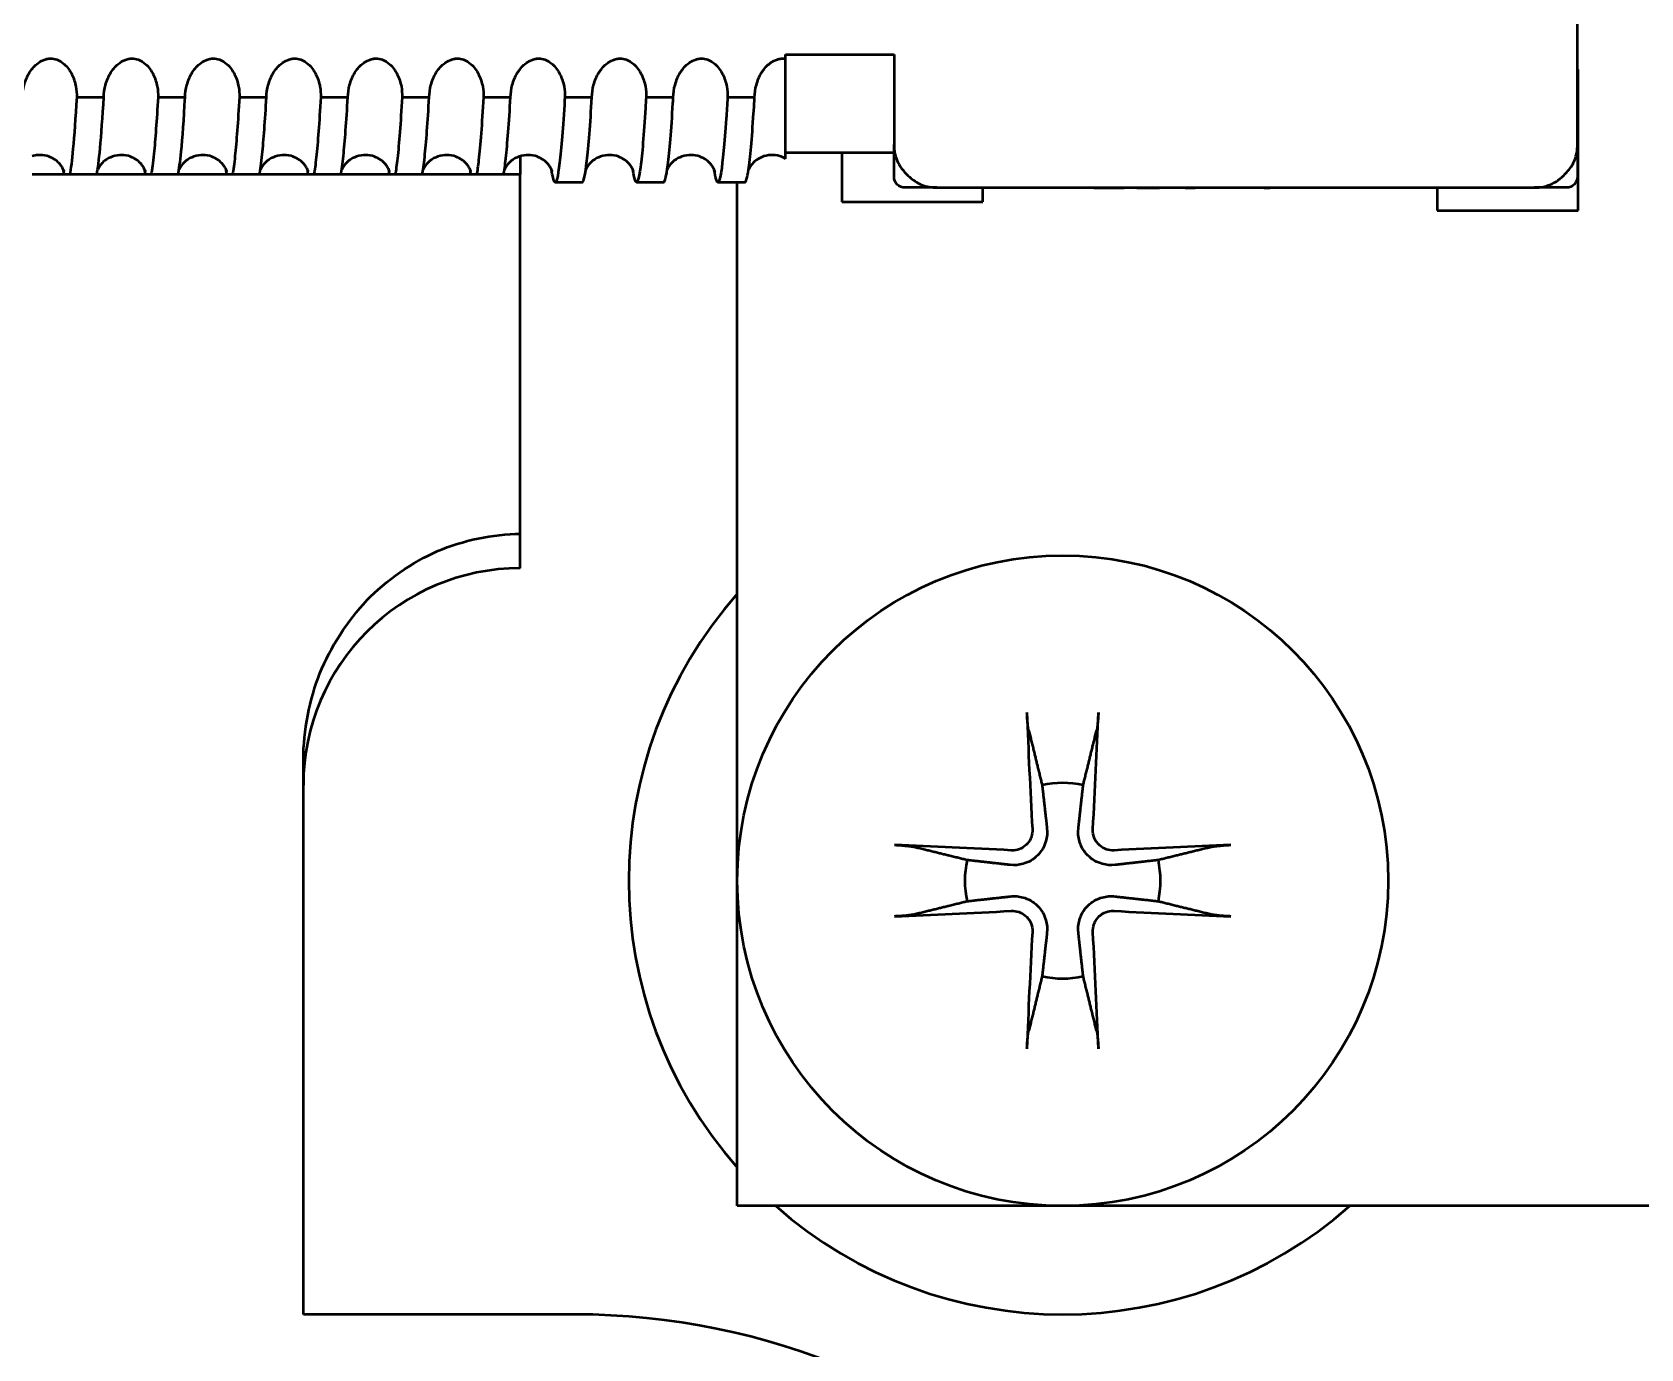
# Model space of a CAD drawing. Header units: millimetres. Extents: x -106 to 841, y -50 to 594.
# Drawn here: x 228.33 to 243.16, y 298.7 to 310.84 of the extents above; entities that cross this region are included whole.
import ezdxf

# ---------------------------------------------------------------- set-up
doc = ezdxf.new("R2010")
doc.units = ezdxf.units.MM
doc.layers.add('Visible (ISO)', color=7, linetype='Continuous', lineweight=50)

msp = doc.modelspace()

# ---------------------------------------------------------------- linework, layer by layer
at = {"layer": 'Visible (ISO)'}
for p, q in [((242.577, 309.806), (242.577, 315.015)), ((235.277, 310.598), (235.277, 310.638)), ((235.277, 310.638), (236.277, 310.638)), ((235.277, 309.676), (235.277, 310.598)), ((236.277, 310.638), (236.277, 309.806)), ((242.584, 310.5), (242.577, 310.5)), ((242.584, 309.2), (242.584, 310.5)), ((228.741, 310.245), (228.991, 310.245)), ((229.491, 310.245), (229.741, 310.245)), ((230.241, 310.245), (230.491, 310.245)), ((230.991, 310.245), (231.241, 310.245)), ((231.741, 310.245), (231.991, 310.245)), ((232.491, 310.245), (232.741, 310.245)), ((233.241, 310.245), (233.491, 310.245)), ((233.991, 310.245), (234.241, 310.245)), ((234.741, 310.245), (234.991, 310.245)), ((232.831, 309.7), (232.831, 309.53)), ((235.277, 309.735), (236.277, 309.735)), ((235.795, 309.735), (235.795, 309.278)), ((232.831, 309.53), (228.331, 309.53)), ((232.831, 306.217), (232.831, 309.53)), ((233.152, 309.46), (233.402, 309.46)), ((233.902, 309.46), (234.152, 309.46)), ((234.652, 309.46), (234.902, 309.46)), ((234.831, 300.018), (234.831, 309.46)), ((236.672, 309.41), (242.181, 309.41)), ((237.095, 309.278), (237.095, 309.41)), ((238.117, 309.409), (238.117, 309.41)), ((238.117, 309.409), (238.199, 309.409)), ((238.199, 309.409), (238.398, 309.409)), ((238.438, 309.409), (238.398, 309.409)), ((238.438, 309.409), (238.438, 309.41)), ((238.514, 309.409), (238.438, 309.409)), ((238.514, 309.409), (238.723, 309.409)), ((238.959, 309.409), (238.723, 309.409)), ((238.959, 309.409), (238.959, 309.41)), ((238.959, 309.409), (239.052, 309.409)), ((239.052, 309.409), (239.052, 309.41)), ((239.224, 309.409), (239.052, 309.409)), ((239.224, 309.409), (239.224, 309.41)), ((239.424, 309.409), (239.424, 309.41)), ((239.455, 309.409), (239.424, 309.409)), ((239.455, 309.409), (239.455, 309.41)), ((239.553, 309.409), (239.455, 309.409)), ((239.553, 309.409), (239.553, 309.41)), ((239.563, 309.409), (239.563, 309.41)), ((239.598, 309.409), (239.563, 309.409)), ((239.688, 309.409), (239.598, 309.409)), ((239.688, 309.409), (239.745, 309.409)), ((239.745, 309.409), (239.745, 309.41)), ((239.794, 309.409), (239.794, 309.41)), ((239.92, 309.409), (239.794, 309.409)), ((239.92, 309.409), (239.92, 309.41)), ((239.925, 309.409), (239.92, 309.409)), ((239.925, 309.409), (239.925, 309.41)), ((239.972, 309.409), (239.972, 309.41)), ((240.041, 309.409), (239.972, 309.409)), ((240.133, 309.409), (240.041, 309.409)), ((240.17, 309.409), (240.133, 309.409)), ((240.17, 309.409), (240.17, 309.41)), ((240.184, 309.409), (240.184, 309.41)), ((240.277, 309.409), (240.184, 309.409)), ((240.277, 309.409), (240.277, 309.41)), ((240.31, 309.409), (240.277, 309.409)), ((240.31, 309.409), (240.31, 309.41)), ((240.403, 309.409), (240.31, 309.409)), ((240.403, 309.409), (240.403, 309.41)), ((240.439, 309.409), (240.403, 309.409)), ((240.476, 309.409), (240.439, 309.409)), ((240.476, 309.409), (240.476, 309.41)), ((240.489, 309.409), (240.489, 309.41)), ((240.582, 309.409), (240.489, 309.409)), ((240.582, 309.409), (240.582, 309.41)), ((240.616, 309.409), (240.582, 309.409)), ((240.616, 309.409), (240.616, 309.41)), ((240.709, 309.409), (240.616, 309.409)), ((240.709, 309.409), (240.709, 309.41)), ((241.284, 309.41), (241.284, 309.2)), ((235.795, 309.278), (237.095, 309.278)), ((241.284, 309.2), (242.584, 309.2)), ((232.831, 305.9), (232.831, 306.217)), ((230.831, 299.018), (230.831, 304.14)), ((269.756, 300.018), (234.831, 300.018)), ((233.331, 299.018), (230.831, 299.018))]:
    msp.add_line(p, q, dxfattribs=at)
msp.add_circle((237.831, 303.018), 3, dxfattribs=at)
for centre, radius, start, end in [((232.831, 303.9), 2, 90, 180), ((237.831, 303.018), 4, 138.5904, 221.4096), ((237.831, 303.018), 0.902, 77.8798, 102.1202), ((237.831, 303.018), 0.902, 167.8798, 192.1202), ((237.831, 303.018), 0.902, 347.8798, 12.1202), ((237.831, 303.018), 0.902, 257.8798, 282.1202), ((237.831, 303.018), 4, 228.5904, 311.4096), ((233.331, 292.518), 6.5, 0, 90)]:
    msp.add_arc(centre, radius, start, end, dxfattribs=at)
for centre, major_axis, start_param, end_param in [((238.034, 303.032), (0.336, -5.195), 4.406467, 4.617896), ((237.627, 303.032), (0.336, 5.195), 4.806882, 5.018311), ((237.818, 302.815), (-5.195, 0.336), 4.806882, 5.018311), ((237.844, 302.815), (-5.195, -0.336), 4.406467, 4.617896), ((237.818, 303.222), (5.195, 0.336), 4.406467, 4.617896), ((237.844, 303.222), (5.195, -0.336), 4.806882, 5.018311), ((238.034, 303.005), (-0.336, -5.195), 4.806882, 5.018311), ((237.627, 303.005), (-0.336, 5.195), 4.406467, 4.617896)]:
    msp.add_ellipse(centre, major_axis=major_axis, ratio=0.087156, start_param=start_param, end_param=end_param, dxfattribs=at)
for points, knots in [([(228.241, 310.245), (228.242, 310.282), (228.247, 310.32), (228.268, 310.396), (228.284, 310.435), (228.324, 310.5), (228.347, 310.527), (228.392, 310.565), (228.412, 310.578), (228.445, 310.591), (228.456, 310.594), (228.473, 310.598), (228.479, 310.599), (228.488, 310.6), (228.491, 310.6), (228.497, 310.6), (228.499, 310.6), (228.521, 310.6), (228.539, 310.597), (228.583, 310.581), (228.606, 310.567), (228.654, 310.525), (228.678, 310.492), (228.714, 310.419), (228.727, 310.38), (228.74, 310.31), (228.742, 310.277), (228.741, 310.245)], [-0.1053015, -0.1053015, -0.1053015, -0.1053015, -0.0924408, -0.0924408, -0.0783345, -0.0783345, -0.0663952, -0.0663952, -0.0581743, -0.0581743, -0.0541912, -0.0541912, -0.0522293, -0.0522293, -0.0510865, -0.0510865, -0.0502804, -0.0502804, -0.0436238, -0.0436238, -0.0343579, -0.0343579, -0.021569, -0.021569, -0.0096699, -0.0096699, 0, 0, 0, 0]), ([(228.991, 310.245), (228.992, 310.282), (228.997, 310.32), (229.018, 310.396), (229.034, 310.435), (229.074, 310.5), (229.097, 310.527), (229.142, 310.565), (229.162, 310.578), (229.195, 310.591), (229.206, 310.594), (229.223, 310.598), (229.229, 310.599), (229.238, 310.6), (229.241, 310.6), (229.247, 310.6), (229.249, 310.6), (229.271, 310.6), (229.289, 310.597), (229.333, 310.581), (229.356, 310.567), (229.404, 310.525), (229.428, 310.492), (229.464, 310.419), (229.477, 310.38), (229.49, 310.31), (229.492, 310.277), (229.491, 310.245)], [-0.1053015, -0.1053015, -0.1053015, -0.1053015, -0.0924408, -0.0924408, -0.0783345, -0.0783345, -0.0663952, -0.0663952, -0.0581743, -0.0581743, -0.0541912, -0.0541912, -0.0522293, -0.0522293, -0.0510865, -0.0510865, -0.0502804, -0.0502804, -0.0436238, -0.0436238, -0.0343579, -0.0343579, -0.021569, -0.021569, -0.0096699, -0.0096699, 0, 0, 0, 0]), ([(229.741, 310.245), (229.742, 310.282), (229.747, 310.32), (229.768, 310.396), (229.784, 310.435), (229.824, 310.5), (229.847, 310.527), (229.892, 310.565), (229.912, 310.578), (229.945, 310.591), (229.956, 310.594), (229.973, 310.598), (229.979, 310.599), (229.988, 310.6), (229.991, 310.6), (229.997, 310.6), (229.999, 310.6), (230.021, 310.6), (230.039, 310.597), (230.083, 310.581), (230.106, 310.567), (230.154, 310.525), (230.178, 310.492), (230.214, 310.419), (230.227, 310.38), (230.24, 310.31), (230.242, 310.277), (230.241, 310.245)], [-0.1053015, -0.1053015, -0.1053015, -0.1053015, -0.0924408, -0.0924408, -0.0783345, -0.0783345, -0.0663952, -0.0663952, -0.0581743, -0.0581743, -0.0541912, -0.0541912, -0.0522293, -0.0522293, -0.0510865, -0.0510865, -0.0502804, -0.0502804, -0.0436238, -0.0436238, -0.0343579, -0.0343579, -0.021569, -0.021569, -0.0096699, -0.0096699, 0, 0, 0, 0]), ([(230.491, 310.245), (230.492, 310.282), (230.497, 310.32), (230.518, 310.396), (230.534, 310.435), (230.574, 310.5), (230.597, 310.527), (230.642, 310.565), (230.662, 310.578), (230.695, 310.591), (230.706, 310.594), (230.723, 310.598), (230.729, 310.599), (230.738, 310.6), (230.741, 310.6), (230.747, 310.6), (230.749, 310.6), (230.771, 310.6), (230.789, 310.597), (230.833, 310.581), (230.856, 310.567), (230.904, 310.525), (230.928, 310.492), (230.964, 310.419), (230.977, 310.38), (230.99, 310.31), (230.992, 310.277), (230.991, 310.245)], [-0.1053015, -0.1053015, -0.1053015, -0.1053015, -0.0924408, -0.0924408, -0.0783345, -0.0783345, -0.0663952, -0.0663952, -0.0581743, -0.0581743, -0.0541912, -0.0541912, -0.0522293, -0.0522293, -0.0510865, -0.0510865, -0.0502804, -0.0502804, -0.0436238, -0.0436238, -0.0343579, -0.0343579, -0.021569, -0.021569, -0.0096699, -0.0096699, 0, 0, 0, 0]), ([(231.241, 310.245), (231.242, 310.282), (231.247, 310.32), (231.268, 310.396), (231.284, 310.435), (231.324, 310.5), (231.347, 310.527), (231.392, 310.565), (231.412, 310.578), (231.445, 310.591), (231.456, 310.594), (231.473, 310.598), (231.479, 310.599), (231.488, 310.6), (231.491, 310.6), (231.497, 310.6), (231.499, 310.6), (231.521, 310.6), (231.539, 310.597), (231.583, 310.581), (231.606, 310.567), (231.654, 310.525), (231.678, 310.492), (231.714, 310.419), (231.727, 310.38), (231.74, 310.31), (231.742, 310.277), (231.741, 310.245)], [-0.1053015, -0.1053015, -0.1053015, -0.1053015, -0.0924408, -0.0924408, -0.0783345, -0.0783345, -0.0663952, -0.0663952, -0.0581743, -0.0581743, -0.0541912, -0.0541912, -0.0522293, -0.0522293, -0.0510865, -0.0510865, -0.0502804, -0.0502804, -0.0436238, -0.0436238, -0.0343579, -0.0343579, -0.021569, -0.021569, -0.0096699, -0.0096699, 0, 0, 0, 0]), ([(231.991, 310.245), (231.992, 310.282), (231.997, 310.32), (232.018, 310.396), (232.034, 310.435), (232.074, 310.5), (232.097, 310.527), (232.142, 310.565), (232.162, 310.578), (232.195, 310.591), (232.206, 310.594), (232.223, 310.598), (232.229, 310.599), (232.238, 310.6), (232.241, 310.6), (232.247, 310.6), (232.249, 310.6), (232.271, 310.6), (232.289, 310.597), (232.333, 310.581), (232.356, 310.567), (232.404, 310.525), (232.428, 310.492), (232.464, 310.419), (232.477, 310.38), (232.49, 310.31), (232.492, 310.277), (232.491, 310.245)], [-0.1053015, -0.1053015, -0.1053015, -0.1053015, -0.0924408, -0.0924408, -0.0783345, -0.0783345, -0.0663952, -0.0663952, -0.0581743, -0.0581743, -0.0541912, -0.0541912, -0.0522293, -0.0522293, -0.0510865, -0.0510865, -0.0502804, -0.0502804, -0.0436238, -0.0436238, -0.0343579, -0.0343579, -0.021569, -0.021569, -0.0096699, -0.0096699, 0, 0, 0, 0]), ([(232.741, 310.245), (232.742, 310.282), (232.747, 310.32), (232.768, 310.396), (232.784, 310.435), (232.824, 310.5), (232.847, 310.527), (232.892, 310.565), (232.912, 310.578), (232.945, 310.591), (232.956, 310.594), (232.973, 310.598), (232.979, 310.599), (232.988, 310.6), (232.991, 310.6), (232.997, 310.6), (232.999, 310.6), (233.021, 310.6), (233.039, 310.597), (233.083, 310.581), (233.106, 310.567), (233.154, 310.525), (233.178, 310.492), (233.214, 310.419), (233.227, 310.38), (233.24, 310.31), (233.242, 310.277), (233.241, 310.245)], [-0.1053015, -0.1053015, -0.1053015, -0.1053015, -0.0924408, -0.0924408, -0.0783345, -0.0783345, -0.0663952, -0.0663952, -0.0581743, -0.0581743, -0.0541912, -0.0541912, -0.0522293, -0.0522293, -0.0510865, -0.0510865, -0.0502804, -0.0502804, -0.0436238, -0.0436238, -0.0343579, -0.0343579, -0.021569, -0.021569, -0.0096699, -0.0096699, 0, 0, 0, 0]), ([(233.491, 310.245), (233.492, 310.282), (233.497, 310.32), (233.518, 310.396), (233.534, 310.435), (233.574, 310.5), (233.597, 310.527), (233.642, 310.565), (233.662, 310.578), (233.695, 310.591), (233.706, 310.594), (233.723, 310.598), (233.729, 310.599), (233.738, 310.6), (233.741, 310.6), (233.747, 310.6), (233.749, 310.6), (233.771, 310.6), (233.789, 310.597), (233.833, 310.581), (233.856, 310.567), (233.904, 310.525), (233.928, 310.492), (233.964, 310.419), (233.977, 310.38), (233.99, 310.31), (233.992, 310.277), (233.991, 310.245)], [-0.1053015, -0.1053015, -0.1053015, -0.1053015, -0.0924408, -0.0924408, -0.0783345, -0.0783345, -0.0663952, -0.0663952, -0.0581743, -0.0581743, -0.0541912, -0.0541912, -0.0522293, -0.0522293, -0.0510865, -0.0510865, -0.0502804, -0.0502804, -0.0436238, -0.0436238, -0.0343579, -0.0343579, -0.021569, -0.021569, -0.0096699, -0.0096699, 0, 0, 0, 0]), ([(234.241, 310.245), (234.242, 310.282), (234.247, 310.32), (234.268, 310.396), (234.284, 310.435), (234.324, 310.5), (234.347, 310.527), (234.392, 310.565), (234.412, 310.578), (234.445, 310.591), (234.456, 310.594), (234.473, 310.598), (234.479, 310.599), (234.488, 310.6), (234.491, 310.6), (234.497, 310.6), (234.499, 310.6), (234.521, 310.6), (234.539, 310.597), (234.583, 310.581), (234.606, 310.567), (234.654, 310.525), (234.678, 310.492), (234.714, 310.419), (234.727, 310.38), (234.74, 310.31), (234.742, 310.277), (234.741, 310.245)], [-0.1053015, -0.1053015, -0.1053015, -0.1053015, -0.0924408, -0.0924408, -0.0783345, -0.0783345, -0.0663952, -0.0663952, -0.0581743, -0.0581743, -0.0541912, -0.0541912, -0.0522293, -0.0522293, -0.0510865, -0.0510865, -0.0502804, -0.0502804, -0.0436238, -0.0436238, -0.0343579, -0.0343579, -0.021569, -0.021569, -0.0096699, -0.0096699, 0, 0, 0, 0]), ([(234.991, 310.245), (234.992, 310.282), (234.997, 310.32), (235.018, 310.396), (235.034, 310.435), (235.074, 310.5), (235.097, 310.527), (235.142, 310.565), (235.162, 310.578), (235.195, 310.591), (235.206, 310.594), (235.223, 310.598), (235.229, 310.599), (235.238, 310.6), (235.241, 310.6), (235.247, 310.6), (235.249, 310.6), (235.26, 310.6), (235.268, 310.599), (235.277, 310.598)], [-0.10530145, -0.10530145, -0.10530145, -0.10530145, -0.09244085, -0.09244085, -0.07833453, -0.07833453, -0.06639516, -0.06639516, -0.05817426, -0.05817426, -0.05419116, -0.05419116, -0.0522293, -0.0522293, -0.0510865, -0.0510865, -0.05028041, -0.05028041, -0.04732576, -0.04732576, -0.04732576, -0.04732576]), ([(228.741, 310.245), (228.73, 310.053), (228.719, 309.892), (228.697, 309.661), (228.687, 309.582), (228.678, 309.53)], [16.2748081, 16.2748081, 16.2748081, 16.2748081, 16.3599762, 16.3599762, 16.4316041, 16.4316041, 16.4316041, 16.4316041]), ([(228.927, 309.53), (228.937, 309.583), (228.947, 309.665), (228.969, 309.898), (228.98, 310.057), (228.991, 310.245)], [13.9305734, 13.9305734, 13.9305734, 13.9305734, 14.003171, 14.003171, 14.0859043, 14.0859043, 14.0859043, 14.0859043]), ([(229.491, 310.245), (229.479, 310.03), (229.466, 309.853), (229.444, 309.638), (229.436, 309.574), (229.428, 309.53)], [14.4089698, 14.4089698, 14.4089698, 14.4089698, 14.5046801, 14.5046801, 14.5659842, 14.5659842, 14.5659842, 14.5659842]), ([(229.677, 309.53), (229.686, 309.578), (229.695, 309.648), (229.717, 309.87), (229.729, 310.04), (229.741, 310.245)], [15.7787636, 15.7787636, 15.7787636, 15.7787636, 15.8441403, 15.8441403, 15.93431, 15.93431, 15.93431, 15.93431]), ([(230.241, 310.245), (230.228, 310.018), (230.214, 309.834), (230.193, 309.628), (230.185, 309.571), (230.178, 309.53)], [12.5392673, 12.5392673, 12.5392673, 12.5392673, 12.640364, 12.640364, 12.6966441, 12.6966441, 12.6966441, 12.6966441]), ([(230.427, 309.53), (230.435, 309.573), (230.443, 309.635), (230.465, 309.847), (230.478, 310.026), (230.491, 310.245)], [17.6303149, 17.6303149, 17.6303149, 17.6303149, 17.6895893, 17.6895893, 17.7861875, 17.7861875, 17.7861875, 17.7861875]), ([(230.991, 310.245), (230.978, 310.011), (230.964, 309.824), (230.942, 309.622), (230.935, 309.569), (230.928, 309.53)], [10.6645988, 10.6645988, 10.6645988, 10.6645988, 10.7688475, 10.7688475, 10.8224127, 10.8224127, 10.8224127, 10.8224127]), ([(231.177, 309.53), (231.185, 309.571), (231.192, 309.628), (231.214, 309.834), (231.228, 310.018), (231.241, 310.245)], [19.48639, 19.48639, 19.48639, 19.48639, 19.54229, 19.54229, 19.6426738, 19.6426738, 19.6426738, 19.6426738]), ([(231.741, 310.245), (231.728, 310.006), (231.713, 309.815), (231.691, 309.617), (231.684, 309.567), (231.678, 309.53)], [8.7892146, 8.7892146, 8.7892146, 8.7892146, 8.8957467, 8.8957467, 8.946669, 8.946669, 8.946669, 8.946669]), ([(231.927, 309.53), (231.934, 309.569), (231.942, 309.623), (231.963, 309.826), (231.978, 310.013), (231.991, 310.245)], [21.3465325, 21.3465325, 21.3465325, 21.3465325, 21.4001721, 21.4001721, 21.5027993, 21.5027993, 21.5027993, 21.5027993]), ([(232.491, 310.245), (232.477, 309.995), (232.462, 309.799), (232.44, 309.608), (232.434, 309.563), (232.428, 309.53)], [6.9189036, 6.9189036, 6.9189036, 6.9189036, 7.0296451, 7.0296451, 7.0759441, 7.0759441, 7.0759441, 7.0759441]), ([(232.677, 309.53), (232.684, 309.566), (232.691, 309.616), (232.712, 309.813), (232.727, 310.004), (232.741, 310.245)], [23.2029098, 23.2029098, 23.2029098, 23.2029098, 23.25277, 23.25277, 23.3587461, 23.3587461, 23.3587461, 23.3587461]), ([(233.241, 310.245), (233.241, 310.237), (233.24, 310.229), (233.225, 309.966), (233.209, 309.768), (233.177, 309.504), (233.162, 309.445), (233.138, 309.474), (233.128, 309.512), (233.119, 309.576)], [5.0528166, 5.0528166, 5.0528166, 5.0528166, 5.056301, 5.056301, 5.1709644, 5.1709644, 5.2882424, 5.2882424, 5.3578396, 5.3578396, 5.3578396, 5.3578396]), ([(233.402, 309.46), (233.416, 309.46), (233.43, 309.526), (233.461, 309.79), (233.476, 309.99), (233.491, 310.245)], [24.9903726, 24.9903726, 24.9903726, 24.9903726, 25.0981193, 25.0981193, 25.2101517, 25.2101517, 25.2101517, 25.2101517]), ([(233.991, 310.245), (233.989, 310.211), (233.987, 310.178), (233.97, 309.9), (233.954, 309.715), (233.922, 309.482), (233.908, 309.438), (233.885, 309.487), (233.877, 309.523), (233.869, 309.576)], [3.1897154, 3.1897154, 3.1897154, 3.1897154, 3.2047847, 3.2047847, 3.3197548, 3.3197548, 3.4358485, 3.4358485, 3.4943097, 3.4943097, 3.4943097, 3.4943097]), ([(234.152, 309.46), (234.164, 309.46), (234.177, 309.514), (234.207, 309.745), (234.223, 309.938), (234.239, 310.207), (234.24, 310.226), (234.241, 310.245)], [26.8386901, 26.8386901, 26.8386901, 26.8386901, 26.9360112, 26.9360112, 27.0498511, 27.0498511, 27.0581152, 27.0581152, 27.0581152, 27.0581152]), ([(234.741, 310.245), (234.737, 310.174), (234.733, 310.108), (234.713, 309.816), (234.697, 309.648), (234.666, 309.458), (234.651, 309.436), (234.63, 309.508), (234.625, 309.537), (234.619, 309.576)], [1.3282232, 1.3282232, 1.3282232, 1.3282232, 1.3595046, 1.3595046, 1.475044, 1.475044, 1.5898986, 1.5898986, 1.6326138, 1.6326138, 1.6326138, 1.6326138]), ([(234.902, 309.46), (234.912, 309.46), (234.923, 309.499), (234.95, 309.681), (234.966, 309.858), (234.985, 310.143), (234.988, 310.193), (234.991, 310.245)], [28.68477, 28.68477, 28.68477, 28.68477, 28.766936, 28.766936, 28.881251, 28.881251, 28.9040025, 28.9040025, 28.9040025, 28.9040025]), ([(236.277, 309.806), (236.277, 309.779), (236.279, 309.751), (236.292, 309.687), (236.304, 309.66), (236.338, 309.591), (236.377, 309.544), (236.449, 309.481), (236.487, 309.454), (236.577, 309.418), (236.624, 309.41), (236.672, 309.41)], [-0.06008414, -0.06008414, -0.06008414, -0.06008414, -0.05530127, -0.05530127, -0.04874788, -0.04874788, -0.02928858, -0.02928858, -0.01446579, -0.01446579, -0.00002481, -0.00002481, -0.00002481, -0.00002481]), ([(236.277, 309.51), (236.277, 309.51), (236.277, 309.538), (236.277, 309.594), (236.277, 309.612), (236.277, 309.634), (236.277, 309.658), (236.277, 309.7), (236.277, 309.749), (236.277, 309.806)], [0, 0, 0, 0, 0.375, 0.375, 0.375, 0.5, 0.5, 0.5, 0.7161658, 0.7161658, 0.7161658, 0.7161658]), ([(242.181, 309.41), (242.209, 309.41), (242.236, 309.413), (242.3, 309.426), (242.327, 309.437), (242.396, 309.472), (242.443, 309.511), (242.506, 309.582), (242.533, 309.62), (242.569, 309.711), (242.577, 309.758), (242.577, 309.806)], [-0.06008414, -0.06008414, -0.06008414, -0.06008414, -0.05530127, -0.05530127, -0.04874788, -0.04874788, -0.02928858, -0.02928858, -0.01446579, -0.01446579, -0.00002481, -0.00002481, -0.00002481, -0.00002481]), ([(242.577, 309.806), (242.577, 309.782), (242.577, 309.759), (242.577, 309.738), (242.577, 309.709), (242.577, 309.683), (242.577, 309.658), (242.577, 309.56), (242.577, 309.51), (242.577, 309.51)], [0.2840931, 0.2840931, 0.2840931, 0.2840931, 0.375, 0.375, 0.375, 0.5, 0.5, 0.5, 1, 1, 1, 1]), ([(228.626, 309.558), (228.626, 309.558), (228.626, 309.559), (228.624, 309.563), (228.623, 309.568), (228.614, 309.585), (228.609, 309.596), (228.595, 309.616), (228.589, 309.624), (228.569, 309.645), (228.553, 309.66), (228.514, 309.684), (228.491, 309.695), (228.441, 309.709), (228.412, 309.712), (228.366, 309.709), (228.348, 309.705), (228.331, 309.7)], [0.41726806, 0.41726806, 0.41726806, 0.41726806, 0.42327513, 0.42327513, 0.43491201, 0.43491201, 0.44370211, 0.44370211, 0.4486545, 0.4486545, 0.45686031, 0.45686031, 0.46515547, 0.46515547, 0.47440665, 0.47440665, 0.48044582, 0.48044582, 0.48044582, 0.48044582]), ([(229.376, 309.558), (229.376, 309.558), (229.376, 309.559), (229.374, 309.563), (229.373, 309.568), (229.364, 309.585), (229.359, 309.596), (229.345, 309.616), (229.339, 309.624), (229.319, 309.645), (229.303, 309.66), (229.264, 309.684), (229.241, 309.695), (229.191, 309.709), (229.162, 309.712), (229.106, 309.708), (229.077, 309.7), (229.027, 309.678), (229.004, 309.663), (228.971, 309.632), (228.959, 309.617), (228.943, 309.594), (228.939, 309.585), (228.935, 309.577), (228.935, 309.577), (228.935, 309.576)], [0.41726806, 0.41726806, 0.41726806, 0.41726806, 0.42327513, 0.42327513, 0.43491201, 0.43491201, 0.44370211, 0.44370211, 0.4486545, 0.4486545, 0.45686031, 0.45686031, 0.46515548, 0.46515548, 0.47440665, 0.47440665, 0.48392853, 0.48392853, 0.4933756, 0.4933756, 0.50205454, 0.50205454, 0.5100681, 0.5100681, 0.5106855, 0.5106855, 0.5106855, 0.5106855]), ([(230.126, 309.558), (230.126, 309.558), (230.126, 309.559), (230.124, 309.563), (230.123, 309.568), (230.114, 309.585), (230.109, 309.596), (230.095, 309.616), (230.089, 309.624), (230.069, 309.645), (230.053, 309.66), (230.014, 309.684), (229.991, 309.695), (229.941, 309.709), (229.912, 309.712), (229.856, 309.708), (229.827, 309.7), (229.777, 309.678), (229.754, 309.663), (229.721, 309.632), (229.709, 309.617), (229.693, 309.594), (229.689, 309.585), (229.685, 309.577), (229.685, 309.577), (229.685, 309.576)], [0.41726806, 0.41726806, 0.41726806, 0.41726806, 0.42327513, 0.42327513, 0.43491201, 0.43491201, 0.44370211, 0.44370211, 0.4486545, 0.4486545, 0.45686031, 0.45686031, 0.46515548, 0.46515548, 0.47440665, 0.47440665, 0.48392853, 0.48392853, 0.4933756, 0.4933756, 0.50205454, 0.50205454, 0.5100681, 0.5100681, 0.5106855, 0.5106855, 0.5106855, 0.5106855]), ([(230.876, 309.558), (230.876, 309.558), (230.876, 309.559), (230.874, 309.563), (230.873, 309.568), (230.864, 309.585), (230.859, 309.596), (230.845, 309.616), (230.839, 309.624), (230.819, 309.645), (230.803, 309.66), (230.764, 309.684), (230.741, 309.695), (230.691, 309.709), (230.662, 309.712), (230.606, 309.708), (230.577, 309.7), (230.527, 309.678), (230.504, 309.663), (230.471, 309.632), (230.459, 309.617), (230.443, 309.594), (230.439, 309.585), (230.435, 309.577), (230.435, 309.577), (230.435, 309.576)], [0.41726806, 0.41726806, 0.41726806, 0.41726806, 0.42327513, 0.42327513, 0.43491201, 0.43491201, 0.44370211, 0.44370211, 0.4486545, 0.4486545, 0.45686031, 0.45686031, 0.46515548, 0.46515548, 0.47440665, 0.47440665, 0.48392853, 0.48392853, 0.4933756, 0.4933756, 0.50205454, 0.50205454, 0.5100681, 0.5100681, 0.5106855, 0.5106855, 0.5106855, 0.5106855]), ([(231.626, 309.558), (231.626, 309.558), (231.626, 309.559), (231.624, 309.563), (231.623, 309.568), (231.614, 309.585), (231.609, 309.596), (231.595, 309.616), (231.589, 309.624), (231.569, 309.645), (231.553, 309.66), (231.514, 309.684), (231.491, 309.695), (231.441, 309.709), (231.412, 309.712), (231.356, 309.708), (231.327, 309.7), (231.277, 309.678), (231.254, 309.663), (231.221, 309.632), (231.209, 309.617), (231.193, 309.594), (231.189, 309.585), (231.185, 309.577), (231.185, 309.577), (231.185, 309.576)], [0.41726807, 0.41726807, 0.41726807, 0.41726807, 0.42327513, 0.42327513, 0.43491201, 0.43491201, 0.44370211, 0.44370211, 0.44865451, 0.44865451, 0.45686031, 0.45686031, 0.46515548, 0.46515548, 0.47440665, 0.47440665, 0.48392853, 0.48392853, 0.49337561, 0.49337561, 0.50205454, 0.50205454, 0.51006811, 0.51006811, 0.5106855, 0.5106855, 0.5106855, 0.5106855]), ([(232.376, 309.558), (232.376, 309.558), (232.376, 309.559), (232.374, 309.563), (232.373, 309.568), (232.364, 309.585), (232.359, 309.596), (232.345, 309.616), (232.339, 309.624), (232.319, 309.645), (232.303, 309.66), (232.264, 309.684), (232.241, 309.695), (232.191, 309.709), (232.162, 309.712), (232.106, 309.708), (232.077, 309.7), (232.027, 309.678), (232.004, 309.663), (231.971, 309.632), (231.959, 309.617), (231.943, 309.594), (231.939, 309.585), (231.935, 309.577), (231.935, 309.577), (231.935, 309.576)], [0.41726806, 0.41726806, 0.41726806, 0.41726806, 0.42327513, 0.42327513, 0.43491201, 0.43491201, 0.44370211, 0.44370211, 0.4486545, 0.4486545, 0.45686031, 0.45686031, 0.46515548, 0.46515548, 0.47440665, 0.47440665, 0.48392853, 0.48392853, 0.4933756, 0.4933756, 0.50205454, 0.50205454, 0.5100681, 0.5100681, 0.5106855, 0.5106855, 0.5106855, 0.5106855]), ([(233.126, 309.558), (233.126, 309.558), (233.126, 309.559), (233.124, 309.563), (233.123, 309.568), (233.114, 309.585), (233.109, 309.596), (233.095, 309.616), (233.089, 309.624), (233.069, 309.645), (233.053, 309.66), (233.014, 309.684), (232.991, 309.695), (232.941, 309.709), (232.912, 309.712), (232.856, 309.708), (232.827, 309.7), (232.777, 309.678), (232.754, 309.663), (232.721, 309.632), (232.709, 309.617), (232.693, 309.594), (232.689, 309.585), (232.685, 309.577), (232.685, 309.577), (232.685, 309.576)], [0.41726806, 0.41726806, 0.41726806, 0.41726806, 0.42327513, 0.42327513, 0.43491201, 0.43491201, 0.44370211, 0.44370211, 0.4486545, 0.4486545, 0.45686031, 0.45686031, 0.46515548, 0.46515548, 0.47440665, 0.47440665, 0.48392853, 0.48392853, 0.4933756, 0.4933756, 0.50205454, 0.50205454, 0.5100681, 0.5100681, 0.5106855, 0.5106855, 0.5106855, 0.5106855]), ([(233.876, 309.558), (233.876, 309.558), (233.876, 309.559), (233.874, 309.563), (233.873, 309.568), (233.864, 309.585), (233.859, 309.596), (233.845, 309.616), (233.839, 309.624), (233.819, 309.645), (233.803, 309.66), (233.764, 309.684), (233.741, 309.695), (233.691, 309.709), (233.662, 309.712), (233.606, 309.708), (233.577, 309.7), (233.527, 309.678), (233.504, 309.663), (233.471, 309.632), (233.459, 309.617), (233.443, 309.594), (233.439, 309.585), (233.435, 309.577), (233.435, 309.577), (233.435, 309.576)], [0.41726806, 0.41726806, 0.41726806, 0.41726806, 0.42327513, 0.42327513, 0.43491201, 0.43491201, 0.44370211, 0.44370211, 0.4486545, 0.4486545, 0.45686031, 0.45686031, 0.46515548, 0.46515548, 0.47440665, 0.47440665, 0.48392853, 0.48392853, 0.4933756, 0.4933756, 0.50205454, 0.50205454, 0.5100681, 0.5100681, 0.5106855, 0.5106855, 0.5106855, 0.5106855]), ([(234.626, 309.558), (234.626, 309.558), (234.626, 309.559), (234.624, 309.563), (234.623, 309.568), (234.614, 309.585), (234.609, 309.596), (234.595, 309.616), (234.589, 309.624), (234.569, 309.645), (234.553, 309.66), (234.514, 309.684), (234.491, 309.695), (234.441, 309.709), (234.412, 309.712), (234.356, 309.708), (234.327, 309.7), (234.277, 309.678), (234.254, 309.663), (234.221, 309.632), (234.209, 309.617), (234.193, 309.594), (234.189, 309.585), (234.185, 309.577), (234.185, 309.577), (234.185, 309.576)], [0.41726806, 0.41726806, 0.41726806, 0.41726806, 0.42327513, 0.42327513, 0.43491201, 0.43491201, 0.44370211, 0.44370211, 0.4486545, 0.4486545, 0.45686031, 0.45686031, 0.46515547, 0.46515547, 0.47440665, 0.47440665, 0.48392853, 0.48392853, 0.4933756, 0.4933756, 0.50205454, 0.50205454, 0.5100681, 0.5100681, 0.5106855, 0.5106855, 0.5106855, 0.5106855]), ([(235.277, 309.676), (235.255, 309.689), (235.229, 309.7), (235.175, 309.711), (235.146, 309.712), (235.089, 309.704), (235.062, 309.695), (235.014, 309.67), (234.993, 309.654), (234.964, 309.624), (234.954, 309.61), (234.941, 309.59), (234.937, 309.582), (234.935, 309.576)], [0, 0, 0, 0, 0.00917207, 0.00917207, 0.01845385, 0.01845385, 0.02797876, 0.02797876, 0.03735163, 0.03735163, 0.04580635, 0.04580635, 0.05289069, 0.05289069, 0.05289069, 0.05289069]), ([(236.377, 309.41), (236.351, 309.41), (236.325, 309.421), (236.287, 309.458), (236.277, 309.484), (236.277, 309.51)], [0, 0, 0, 0, 0.5, 0.5, 1, 1, 1, 1]), ([(242.577, 309.51), (242.577, 309.484), (242.566, 309.458), (242.529, 309.421), (242.503, 309.41), (242.477, 309.41)], [0, 0, 0, 0, 0.5, 0.5, 1, 1, 1, 1]), ([(236.672, 309.41), (236.648, 309.41), (236.626, 309.41), (236.604, 309.41), (236.575, 309.41), (236.549, 309.41), (236.524, 309.41), (236.426, 309.41), (236.377, 309.41), (236.377, 309.41)], [0.2840931, 0.2840931, 0.2840931, 0.2840931, 0.375, 0.375, 0.375, 0.5, 0.5, 0.5, 1, 1, 1, 1]), ([(242.477, 309.41), (242.477, 309.41), (242.449, 309.41), (242.394, 309.41), (242.375, 309.41), (242.353, 309.41), (242.329, 309.41), (242.288, 309.41), (242.238, 309.41), (242.181, 309.41)], [0, 0, 0, 0, 0.375, 0.375, 0.375, 0.5, 0.5, 0.5, 0.7161658, 0.7161658, 0.7161658, 0.7161658]), ([(230.831, 304.14), (230.831, 304.395), (230.889, 304.695), (231.078, 305.166), (231.242, 305.421), (231.591, 305.786), (231.839, 305.959), (232.296, 306.156), (232.585, 306.217), (232.831, 306.217)], [0.2997584, 0.2997584, 0.2997584, 0.2997584, 0.3761878, 0.3761878, 0.4520342, 0.4520342, 0.5276841, 0.5276841, 0.6014279, 0.6014279, 0.6014279, 0.6014279]), ([(237.519, 304.4), (237.517, 304.407), (237.515, 304.416), (237.512, 304.438), (237.51, 304.455), (237.507, 304.487), (237.505, 304.508), (237.503, 304.539), (237.502, 304.554), (237.502, 304.568)], [0.04788997, 0.04788997, 0.04788997, 0.04788997, 0.05210485, 0.05210485, 0.05730314, 0.05730314, 0.0625558, 0.0625558, 0.06665641, 0.06665641, 0.06665641, 0.06665641]), ([(238.16, 304.568), (238.16, 304.554), (238.159, 304.539), (238.157, 304.508), (238.155, 304.487), (238.152, 304.455), (238.15, 304.438), (238.146, 304.416), (238.145, 304.407), (238.143, 304.4)], [0.01685823, 0.01685823, 0.01685823, 0.01685823, 0.02095884, 0.02095884, 0.0262115, 0.0262115, 0.03140979, 0.03140979, 0.03562467, 0.03562467, 0.03562467, 0.03562467]), ([(237.686, 303.501), (237.69, 303.462), (237.687, 303.42), (237.67, 303.361), (237.66, 303.336), (237.634, 303.29), (237.617, 303.268), (237.581, 303.232), (237.559, 303.215), (237.513, 303.189), (237.489, 303.179), (237.429, 303.163), (237.387, 303.159), (237.348, 303.163)], [0.13731162, 0.13731162, 0.13731162, 0.13731162, 0.14973415, 0.14973415, 0.15741051, 0.15741051, 0.16508687, 0.16508687, 0.17276323, 0.17276323, 0.18043959, 0.18043959, 0.19286212, 0.19286212, 0.19286212, 0.19286212]), ([(237.552, 303.493), (237.553, 303.47), (237.55, 303.445), (237.534, 303.399), (237.521, 303.377), (237.491, 303.343), (237.471, 303.327), (237.427, 303.305), (237.403, 303.299), (237.373, 303.297), (237.365, 303.297), (237.357, 303.297)], [0, 0, 0, 0, 0.00692285, 0.00692285, 0.0138457, 0.0138457, 0.02075693, 0.02075693, 0.02766816, 0.02766816, 0.03000447, 0.03000447, 0.03000447, 0.03000447]), ([(238.314, 303.163), (238.274, 303.159), (238.233, 303.163), (238.173, 303.179), (238.149, 303.189), (238.102, 303.215), (238.081, 303.232), (238.044, 303.268), (238.028, 303.29), (238.001, 303.336), (237.991, 303.361), (237.975, 303.42), (237.971, 303.462), (237.976, 303.501)], [0.13731162, 0.13731162, 0.13731162, 0.13731162, 0.14973415, 0.14973415, 0.15741051, 0.15741051, 0.16508687, 0.16508687, 0.17276323, 0.17276323, 0.18043959, 0.18043959, 0.19286212, 0.19286212, 0.19286212, 0.19286212]), ([(238.305, 303.297), (238.282, 303.296), (238.257, 303.299), (238.211, 303.315), (238.19, 303.328), (238.155, 303.358), (238.139, 303.378), (238.118, 303.422), (238.111, 303.446), (238.109, 303.477), (238.109, 303.485), (238.11, 303.493)], [0, 0, 0, 0, 0.00692285, 0.00692285, 0.0138457, 0.0138457, 0.02075693, 0.02075693, 0.02766816, 0.02766816, 0.03000447, 0.03000447, 0.03000447, 0.03000447]), ([(236.281, 303.348), (236.295, 303.347), (236.31, 303.346), (236.341, 303.344), (236.362, 303.343), (236.394, 303.339), (236.411, 303.337), (236.433, 303.334), (236.442, 303.332), (236.449, 303.331)], [0.01685823, 0.01685823, 0.01685823, 0.01685823, 0.02095884, 0.02095884, 0.0262115, 0.0262115, 0.03140979, 0.03140979, 0.03562467, 0.03562467, 0.03562467, 0.03562467]), ([(239.213, 303.331), (239.219, 303.332), (239.228, 303.334), (239.25, 303.337), (239.268, 303.339), (239.3, 303.343), (239.32, 303.344), (239.351, 303.346), (239.367, 303.347), (239.381, 303.348)], [0.04788997, 0.04788997, 0.04788997, 0.04788997, 0.05210485, 0.05210485, 0.05730314, 0.05730314, 0.0625558, 0.0625558, 0.06665641, 0.06665641, 0.06665641, 0.06665641]), ([(237.348, 302.873), (237.387, 302.878), (237.429, 302.874), (237.489, 302.858), (237.513, 302.848), (237.559, 302.822), (237.581, 302.805), (237.617, 302.769), (237.634, 302.747), (237.66, 302.701), (237.67, 302.676), (237.687, 302.617), (237.69, 302.575), (237.686, 302.536)], [0.13731162, 0.13731162, 0.13731162, 0.13731162, 0.14973415, 0.14973415, 0.15741051, 0.15741051, 0.16508687, 0.16508687, 0.17276323, 0.17276323, 0.18043959, 0.18043959, 0.19286212, 0.19286212, 0.19286212, 0.19286212]), ([(237.976, 302.536), (237.971, 302.575), (237.975, 302.617), (237.991, 302.676), (238.001, 302.701), (238.028, 302.747), (238.044, 302.769), (238.081, 302.805), (238.102, 302.822), (238.149, 302.848), (238.173, 302.858), (238.233, 302.874), (238.274, 302.878), (238.314, 302.873)], [0.13731162, 0.13731162, 0.13731162, 0.13731162, 0.14973415, 0.14973415, 0.15741051, 0.15741051, 0.16508687, 0.16508687, 0.17276323, 0.17276323, 0.18043959, 0.18043959, 0.19286212, 0.19286212, 0.19286212, 0.19286212]), ([(236.449, 302.706), (236.442, 302.705), (236.433, 302.703), (236.411, 302.7), (236.394, 302.697), (236.362, 302.694), (236.341, 302.692), (236.31, 302.69), (236.295, 302.69), (236.281, 302.689)], [0.04788997, 0.04788997, 0.04788997, 0.04788997, 0.05210485, 0.05210485, 0.05730314, 0.05730314, 0.0625558, 0.0625558, 0.06665641, 0.06665641, 0.06665641, 0.06665641]), ([(237.357, 302.74), (237.38, 302.741), (237.404, 302.738), (237.451, 302.722), (237.472, 302.709), (237.507, 302.678), (237.522, 302.659), (237.544, 302.615), (237.55, 302.591), (237.552, 302.56), (237.552, 302.552), (237.552, 302.544)], [0, 0, 0, 0, 0.00692285, 0.00692285, 0.0138457, 0.0138457, 0.02075693, 0.02075693, 0.02766816, 0.02766816, 0.03000447, 0.03000447, 0.03000447, 0.03000447]), ([(238.11, 302.544), (238.108, 302.567), (238.111, 302.592), (238.127, 302.638), (238.14, 302.66), (238.171, 302.694), (238.19, 302.71), (238.234, 302.731), (238.258, 302.738), (238.289, 302.74), (238.297, 302.74), (238.305, 302.74)], [0, 0, 0, 0, 0.00692285, 0.00692285, 0.0138457, 0.0138457, 0.02075693, 0.02075693, 0.02766816, 0.02766816, 0.03000447, 0.03000447, 0.03000447, 0.03000447]), ([(239.381, 302.689), (239.367, 302.69), (239.351, 302.69), (239.32, 302.692), (239.3, 302.694), (239.268, 302.697), (239.25, 302.7), (239.228, 302.703), (239.219, 302.705), (239.213, 302.706)], [0.01685823, 0.01685823, 0.01685823, 0.01685823, 0.02095884, 0.02095884, 0.0262115, 0.0262115, 0.03140979, 0.03140979, 0.03562467, 0.03562467, 0.03562467, 0.03562467]), ([(237.502, 301.469), (237.502, 301.482), (237.503, 301.498), (237.505, 301.529), (237.507, 301.55), (237.51, 301.582), (237.512, 301.599), (237.515, 301.621), (237.517, 301.63), (237.519, 301.637)], [0.01685823, 0.01685823, 0.01685823, 0.01685823, 0.02095884, 0.02095884, 0.0262115, 0.0262115, 0.03140979, 0.03140979, 0.03562467, 0.03562467, 0.03562467, 0.03562467]), ([(238.143, 301.637), (238.145, 301.63), (238.146, 301.621), (238.15, 301.599), (238.152, 301.582), (238.155, 301.55), (238.157, 301.529), (238.159, 301.498), (238.16, 301.482), (238.16, 301.469)], [0.04788997, 0.04788997, 0.04788997, 0.04788997, 0.05210485, 0.05210485, 0.05730314, 0.05730314, 0.0625558, 0.0625558, 0.06665641, 0.06665641, 0.06665641, 0.06665641])]:
    msp.add_open_spline(points, degree=3, knots=knots, dxfattribs=at)
for points in [[(228.626, 309.53), (228.624, 309.544), (228.621, 309.559), (228.619, 309.576)], [(229.376, 309.53), (229.374, 309.544), (229.371, 309.559), (229.369, 309.576)], [(230.126, 309.53), (230.124, 309.544), (230.121, 309.559), (230.119, 309.576)], [(230.876, 309.53), (230.874, 309.544), (230.871, 309.559), (230.869, 309.576)], [(231.626, 309.53), (231.624, 309.544), (231.621, 309.559), (231.619, 309.576)], [(232.376, 309.53), (232.374, 309.544), (232.371, 309.559), (232.369, 309.576)]]:
    msp.add_open_spline(points, degree=3, dxfattribs=at)
for points, weights in [([(237.519, 304.4), (237.594, 304.095), (237.641, 303.9)], [1.0041048634, 1.02752924648, 1]), ([(238.02, 303.9), (238.068, 304.095), (238.143, 304.4)], [1, 1.02752924648, 1.0041048634]), ([(237.641, 303.9), (237.67, 303.644), (237.686, 303.501)], [1, 1.35043058172, 1.67338373673]), ([(237.976, 303.501), (237.992, 303.644), (238.02, 303.9)], [1.67338373673, 1.35043058172, 1]), ([(236.949, 303.208), (236.754, 303.256), (236.449, 303.331)], [1, 1.02752923661, 1.00410486203]), ([(239.213, 303.331), (238.907, 303.256), (238.712, 303.208)], [1.00410486313, 1.02752924454, 1]), ([(237.348, 303.163), (237.205, 303.179), (236.949, 303.208)], [1.67338373673, 1.35043058172, 1]), ([(238.712, 303.208), (238.456, 303.179), (238.314, 303.163)], [1, 1.35043058172, 1.67338373673]), ([(236.949, 302.829), (237.205, 302.858), (237.348, 302.873)], [1, 1.35043058172, 1.67338373673]), ([(238.314, 302.873), (238.456, 302.858), (238.712, 302.829)], [1.67338373673, 1.35043058172, 1]), ([(236.449, 302.706), (236.754, 302.781), (236.949, 302.829)], [1.00410486313, 1.02752924454, 1]), ([(238.712, 302.829), (238.907, 302.781), (239.213, 302.706)], [1, 1.02752923649, 1.00410486201]), ([(237.686, 302.536), (237.67, 302.393), (237.641, 302.137)], [1.67338373673, 1.35043058172, 1]), ([(238.02, 302.137), (237.992, 302.393), (237.976, 302.536)], [1, 1.35043058172, 1.67338373673]), ([(237.641, 302.137), (237.594, 301.942), (237.519, 301.637)], [1, 1.02752924647, 1.0041048634]), ([(238.143, 301.637), (238.068, 301.942), (238.02, 302.137)], [1.0041048634, 1.02752924647, 1])]:
    msp.add_rational_spline(points, weights, degree=2, dxfattribs=at)

doc.saveas('drawing.dxf')
